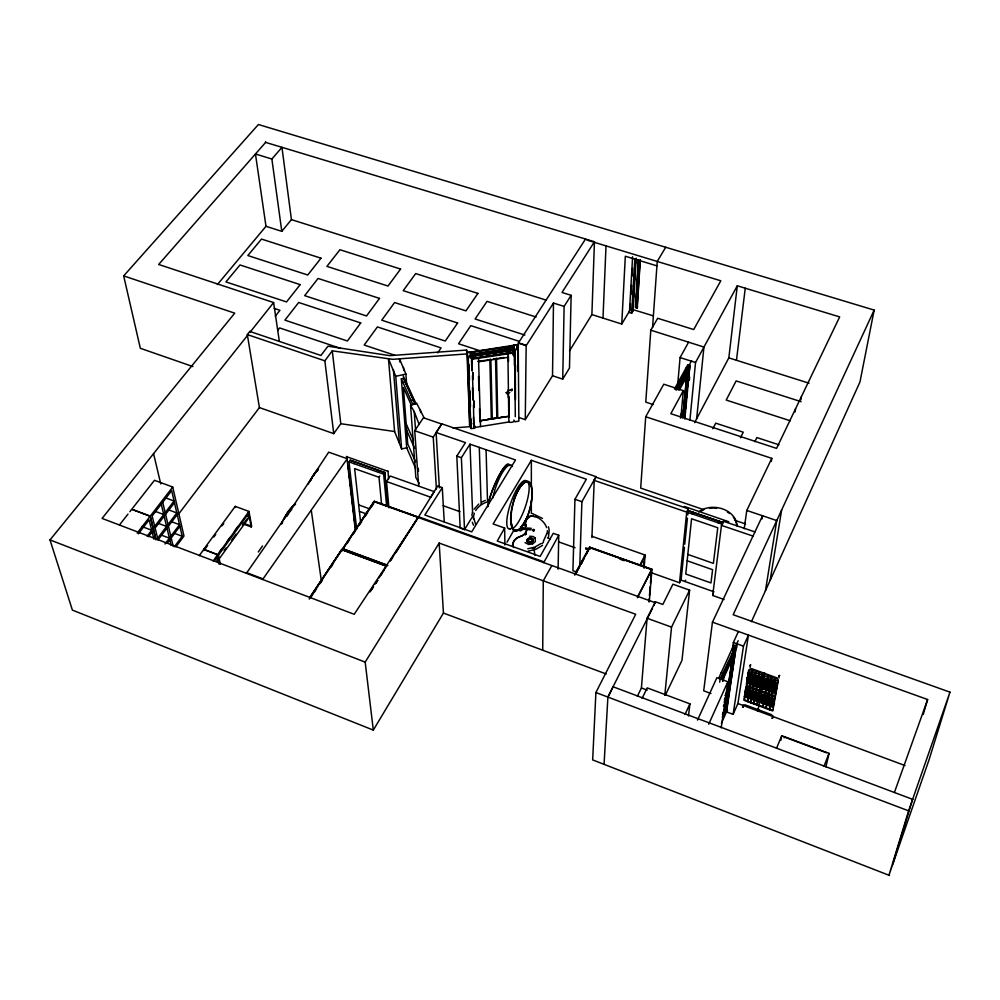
<?xml version="1.0" encoding="UTF-8"?>
<svg xmlns="http://www.w3.org/2000/svg" width="1000" height="1000" viewBox="0 0 1000 1000"><rect width="100%" height="100%" fill="white"/><g stroke="black" fill="none" stroke-linecap="round" stroke-linejoin="round"><path stroke-width="1.5" d="M531.337 513.438L531.337 500.938M531.35 486.875L531.35 460.325L586.35 479.212L574.95 499.288L572.913 570.675L576.9 572.112M534.025 530.575C532.263 529.625 534.188 530.487 534.388 530M533.562 531.038L532.938 530.087M506.175 392.562L507.362 391.938M518.112 370.863L518.325 342.775L526.175 345.325L525.275 419.65L519.012 417.537M533.188 530.075L533.337 530.9L532.825 530.1M507.887 353.375L507.987 357.35L478.562 361.775L478.6 360.875M542.712 650.225L543.288 580.763L551.85 565.588M543.725 562.663L558.737 535.262L553.263 533.325L540.125 556.4L497.262 541.025L504.637 528.038L493.125 523.938L531.35 460.325M552.525 375.763L553.475 303.05L564.113 306.413L562.725 379.113L552.525 375.763L525.275 419.65M526.062 534.163L526.05 532.375L526.05 533.775M558.112 569.175L558.737 535.262M513.538 345.5L513.837 349.025M764.5 673.062C762.95 674.137 763.838 673.363 764.475 674.15M553.475 303.05L526.175 345.65L518.325 343.1L585.525 239.037L594.45 241.75L562 292.462L571.138 295.325L569.475 368.062L562.725 379.113M638.337 259.613L635.475 307.4L637.025 308.3L640.1 260.138M636.512 293.075L635.688 307.188L637.238 307.95L640.312 259.788M585.525 239.037L265.625 142.387L265.5 141.5M511.9 390.412L511.3 389.725M579.8 565.325L581.9 501.725L596.038 476.65L441.825 423.837L436.112 432.512L439.363 487.863M569.513 350.925L591.888 314.587L594.45 241.75M649.3 601.688L651.95 569.3L589.513 547.163L651.938 569.475M591.912 537.537L594.25 479.825M651.612 572.837L679.525 582.75L686.7 512.125L594.225 480.387L596.038 476.65M603 318.1L606.013 245.875M532.975 540.65L532.463 538.938M527.175 540.562L528.112 539.025M751.45 621.638L859.95 382.013L874.163 310.087L258.412 124.513L123.675 275.9L234.737 313.163L50 539.913L72.387 610.1L373.312 730.1L365.175 662.113L439.175 543.075L635.7 614.275L595.9 692.537L592.663 759.9L889.562 875.487M511.125 389.762C509.113 391.075 514.163 389.925 509.9 390.25M591.888 314.587L621.75 324.025L625.325 256.238L656.925 265.863M632.6 256.775L629.425 312.538L631.663 313.238L633.1 310.825L636.188 258.212M604.062 764.338L607.9 697.062L652.525 608.2M630.487 303.812L630.138 309.975L621.75 324.025M631.013 294.562L631.538 285.312M632.075 276.075L632.513 268.375M631.663 313.238L634.812 259.075M633.1 310.825L632.45 310.625L632.913 302.85M633.462 293.512L633.913 285.738M634.462 276.4L634.825 270.175M652.925 315.725L632.737 309.538L633.162 303.325M633.525 297.225L634.15 286.55M634.5 280.45L635.138 269.775M635.487 263.675L635.763 259.113M636.7 290L638.462 260.788M636.538 299.962L636.075 307.587L637.45 306.975L636.938 307.85L637.125 304.8M637.087 290.8L637.463 284.7M638.112 274.012L638.475 267.913M638.45 276.188L638.638 273.137M637.5 292.863L637.688 289.8M638.525 276.062L638.713 273.012M637.487 298.7L638.138 288.012M638.513 281.913L639.075 272.75M639.538 265.125L639.812 260.55M691.612 360.662L675.612 389.725M738.188 640.75L720.125 679.087L719.7 682.15M587 240.1L720.812 280.788L693.713 329.55L657.688 318.275L650.8 330.175L645.775 402.125L653.012 404.5M680.925 417.075L683.35 390.625L663.775 384.212L645.713 416.75L640.688 488.113L703.8 509.688M652.562 327.463L657.237 261.45L665.725 247.237M643.45 564.913L643.675 561.9M644.1 568.237L645.025 556.188A2.062 1.137 -27.7 0 0 645.113 555.037L591.975 536.312M726.663 696.8L726.45 699.5L723.4 706.3M637.362 696.237L641.413 687.962L647.075 618.25L655.362 601.763L662.837 604.438L672.913 584.212L689.613 590.15L681.975 660.337L665.325 695.275M776.237 688.962L776.712 687.9M648.938 601.8L649.188 598.737M649.438 595.662L650.2 586.462M650.45 583.387L651.2 574.188M653.9 605.45L655.362 601.763M677.788 383.5L680.075 357.575L688.6 342.212M678.538 386.138L678.2 389.85L687.138 372.463M683.475 410.037L686.812 374.35L678.475 389.613M683.025 416.55L683.625 415.2A5.75 3.7 27.8 0 0 683.025 416.55L687.962 368.913L685.863 368.237M683.913 407.038L684.762 397.95M685.037 394.925L686.737 376.75M744.613 693.838L745.1 692.9M525.425 534.775L525.425 533.675M684.688 417.975L685.275 411.788M685.575 408.7L686.3 400.962M686.587 397.863L687.325 390.125M687.613 387.038L688.35 379.3M688.637 376.2L689.987 365.475M684.837 419.025L689.912 365.337L687.812 364.675L674.425 389.1M747.125 678.3L747.613 677.237M747.775 677.337L747.312 678.363M689.362 380.15L689.65 377.1M723.037 678.238L732.575 656L732.3 658.925L723.675 677.95L723.25 680.913M689.875 420.412L695.537 362.5L737.288 285.788L839.663 316.913L776.562 448.387L670.825 413.688L683.35 390.625M664.812 695.125L671.538 627.125L689.613 590.15M696.65 418.787L703.962 346.95M684.438 547.263L681.137 579.513L679.525 582.75M684.75 544.188L687.425 518.075M687.738 515L688.363 508.85L596.013 477.212M764.325 673.312L763.888 673.825M521.875 528.275L521.163 529.15M764.963 673.35L763.85 672.738M694.613 422.625L728.838 357.863L737.288 285.788M688.487 715.987L689.925 703.85L647.2 687.875L642.1 698.375M736.475 360.275L745.25 288.212M515.312 421.712L518.875 421.125L518.263 349.087L468.188 356.625L470.925 428.65L474.438 428.2L474.275 427.062M724.112 599.513L712.688 595.45L721.462 525.4L723.475 521.287L754.938 531.912M607.888 697.15L613.1 686.775L697.712 718.6L697.537 720.062L716.888 677.7L727.862 681.75L721.213 727.8M509.9 390.225L512.1 389.2M776.75 520.575L762.55 515.75L712.438 622.225L703.7 690.825L710.95 693.512M708.7 724.212L708.9 722.738L697.712 718.6M722.613 681.237L723.7 673.525L721.25 672.625M744.2 528.8L746.775 510.462L771.787 458.35L645.713 416.75M732.275 650.075L733.375 642.5L738.388 631.475M733.337 648.2L733.775 645.138L736.213 646.012L726.587 711.7L721.4 723.312M725.325 706.062L725.075 708.975L722.65 714.412M725.763 702.975L726.438 698.35M727.65 689.987L732.575 656M727.625 691.112L732.6 656.775M726.65 709.388L736.3 646.188M736.637 647.938L737.087 644.9M752.975 536.075L721.462 525.4M762.075 518.875L762.55 515.75L746.775 510.462M771.325 461.425L771.787 458.35M733.125 714.3L743.475 646.15L748.425 635.163L737.9 703.525L733.125 714.3L725.662 711.637M526.325 525.337C524.963 527.712 526.425 526.038 524.362 525.575M742.962 706.925L743.288 704.875M750.075 667.375L750.4 665.3M752.525 670.825L747.45 701.65L752.288 670.8M765.45 590.737L776.762 520.5M795.05 411.875L795.55 408.837M532.7 530L533.587 530.8M533.675 530.875L534.2 530.2M770.163 580.325L781.625 510.025M750.55 702.775L755.675 671.912L750.763 702.738M800.888 399.725L801.375 396.675M759.05 673.213L753.75 703.975L758.913 673.1M762.087 674.375L756.95 705.163L762.312 674.362M758.125 709.8L764.062 674.837M762.825 707.2L768.138 676.5L762.975 707.35M771.438 677.938L766 708.5L771.5 677.688M769.412 709.638L774.788 678.888L769.388 709.6M747.275 677.65L776.312 688.312L747.35 677.45M778.95 677.9L779.325 675.825M772.575 717.913L772.95 715.875M780.888 740.238L781.762 735.688L829.038 753.35L825.913 766.9M507.013 542.175L513.55 530.8M776.7 688.662L776.875 688.025M547.013 533.15L543.35 541.275M548.513 536.975L549.175 530.075L548.45 526.788M521.55 528.263C522.663 525.212 519.925 530.8 521.875 528.188M758.3 708.637L757.613 710.675M763.637 674.638L764.125 673.562M774.475 703.538L774.362 703.988M774.112 704.175L773.825 704.75M525.288 534.6C527.263 529.925 524.025 535.513 526.062 534.125M471.825 515.363L472.612 512.263M744.725 693.737L773.713 704.05L744.925 693.375M513.475 353.013L473.025 359.075M477.825 357.537L478.525 358.212L480.525 426.575M894.4 792.487L927.625 699.525L712.45 622.15M923.225 714.475L927.625 699.525M908.625 810.837L888.938 875.25L929.2 759.325L950 692.087L908.625 810.837L595.9 692.537M892.825 864.038L912.65 799.275M777.2 683.088L748.213 672.5L777.275 682.875M747.987 674.163L776.925 684.75L748 674.3M776.625 686.45L747.663 676.025L776.55 686.663M746.912 681.012L775.7 691.575L746.95 681.062M775.362 693.312L746.675 682.837M745.125 691.862L773.975 702.513L745.163 691.762M744.688 694.825L773.4 705.575M744.412 696.438L773.162 707.087L744.475 696.513M520.288 528.875L521 528.125A25.587 6.737 -70.8 0 0 523.688 524.288A25.663 6.763 -70.8 0 0 525.737 520.638L526.85 517.525A24.938 8.675 -75.4 0 0 531.2 486.688A24.938 8.675 -75.4 0 0 519.038 489.05A24.938 8.675 -75.4 0 0 511 520.538M758.5 705.275L758.825 704.525M532.75 541.225L532.975 540.525M824.025 766.125L829.038 753.35M525.737 520.638L527.6 516.438L521.688 526.65A24.725 8.6 -75.4 0 1 517.075 530.275L513.763 530.425L511.662 525.062A25.175 8.762 -75.4 0 1 511.15 521.712L511.075 520.45M758.062 709.938L758.337 709.463M523.688 524.288L525.638 520.188M776.525 748.263L781.762 735.688M784.075 737.862L784.412 737.038L826.413 752.725M745.738 688.525L774.587 699.175L745.713 688.4M722.463 714.525L725.05 708.888A3.538 1.887 25.4 0 0 725.425 710.075L722.3 717.087M725.263 695.537L727.8 689.9M725.337 695.638L727.75 690.25M724.362 699.762L728.162 691.312A4.85 2.625 25.4 0 1 727.825 690.462M724.237 702.212L726.912 696.05A6.65 3.575 25.4 0 1 727.65 694.825L725.425 710.075M724.488 701.862L727.65 694.825M709.338 722.788L727.862 681.75M723.2 677.05L722.475 678.037A4.475 2.438 25.5 0 1 723.2 677.05L733 654.075M733.775 645.138L719.038 677.45L721.675 678.35M721.3 678.213L724.8 670.5M728 663.475L729.275 660.675M731.825 655.05L733.737 650.837M721.5 678.363L736.213 646.012M684.987 714.513L689.925 703.85M874.163 310.087L733.175 614.725L949.975 692.15M712.688 595.45L713.238 594.038M728.812 521.75L684.362 506.463M718.363 522.9L719.212 521.175M754.85 441.688L756.875 437.575L778.9 444.787M684.975 581.512L685.625 580.212M350.288 460.2L384.588 472.625L387.713 506.213M740.462 437.75L743.25 432.175L715.725 423.162L712.862 428.688M692.087 513.888L692.962 512.175M686.7 512.125L688.363 508.85M637.475 597.725L651.95 569.3M637.45 597.188L651.575 569.587L589.65 547.638L574.862 574.663M639.7 565.462L645.113 555.05M640.3 565.3L645.025 556.188L644.137 555.875M258.275 552L262.5 546M680.425 418.1L683.975 411.488A4.188 2.712 27.9 0 1 683.625 410.075L684.087 410.225M682.212 417.837L683.625 415.2M680.525 415.525L683.5 409.85M680.788 415.35L683.625 410.075L683.975 411.488M679.438 390.037L686.575 376.95M574.55 574.663L589.513 547.163M575.037 574.75L584.462 557.537L580.938 564.188M588.8 549.587L585.9 554.888L587.463 552.275M575.862 573.462L579.487 566.838M676.363 389.675L679.812 383.363M687.675 369L689 366.587M581.087 564.25L582.537 561.6M676.538 389.787L689.912 365.337M525.8 526.075L526.325 525.3M637.025 308.3L637.4 307.438M524.362 522.625L523.038 524.8M373.312 730.1L443.438 613.062L439.175 543.075M436.112 432.512L465.45 442.612L456.812 456.112L460.163 528.05L464.513 529.612L472.725 516.237M564.113 306.413L571.138 295.325M247.463 335.475L102.088 518.425L354.188 614.288L418.162 517.487L437.675 486.012L442.287 487.638L424.837 515.025L471.725 531.862L515.525 459.95L469.988 444.175L461.375 457.7L464.513 529.612M370.012 591.912L373.3 586.788M374.95 584.212L377.413 580.363M379.05 577.8L382.337 572.675M383.975 570.1L386.438 566.25L342.025 549.825L309.188 599.075M371.075 590.55L373.562 586.675M376.037 582.788L377.7 580.2M381.012 575.025L384.325 569.85M434.387 491.688L390.175 476.012L386.512 481.512L430.825 497.262L434.363 491.188M376.062 582.962L377.713 580.375M389.988 561.287L418.038 517.45M390.95 560.075L392.612 557.475M395.95 552.45L418.4 517.163L374.263 501.287L342.713 548.837L387.638 565.462M521.737 527.087L521.625 527.788M436.4 489.15L433.25 437.137L441.825 423.837M309.625 597.75L341.887 549.35L386.825 566.138M309.65 597.913L341.887 549.35M342.713 548.837L374.263 501.287M343.088 548.737L374.4 501.75L655.288 602.7M314.05 592.575L316.6 588.75M320 583.65L322.537 579.825M331.037 567.075L332.738 564.525M341.938 551.087L343.638 548.525M347.075 543.525L349.6 539.575M353.062 534.525L355.562 530.625L355.037 526.025M359.062 525.525L361.625 521.675M365.062 516.525L367.625 512.675M371.05 507.525L373.625 503.675M344.325 550.438L386.362 565.737M386.65 506.2L383.65 474.15L384.762 472.375M418.675 485.863L414.712 430.737L423.413 417.775L441.838 424.087M388.587 479.038L388.025 471.087M381.613 504.45L378.988 477.275L379.837 476M378.5 472.325L379.625 470.675M437.7 352.875L441.087 347.925L377.4 326.925L364.2 345.05L394.825 355.275M311.038 596.987L312.787 594.45M354.062 463.663L355.2 462.025M356.7 529.163L348.975 461.863L350.112 460.225L384.762 472.488L387.875 506.075M355.05 527.775L346.725 456.4M262.638 579.475L347.25 458.738L328.688 452.163L294.337 504.3L246.4 573.312M259.413 407.587L333.75 433.638L340.8 423.713L332.262 350.85L392.738 359.325L467.025 353.9L466.613 350.05L389.75 355.65L327.975 346.2L320.925 355.462L249.825 331.438L247.325 334.588L259.413 407.587L178.863 513.75M243.05 523.913L251.213 526.95L251.688 526.287L249.175 512.587A2.062 1.3 -19.1 0 0 248.962 511.425L235.225 506.362L203.725 549.3A2.112 1.3 -18 0 0 203.975 550.45L207.575 545.538M224.15 550.575L225.975 548.05M231.462 540.462L236.038 534.138M242.438 525.288L247.013 518.962M218.562 559.738L248.738 518L247.8 512.913M219.288 552.238L221.962 548.55M227.3 541.175L229.975 537.487M234.425 531.35L238 526.425M213.2 561L248.962 511.438M214.35 560.9L249.175 512.587M199.213 555.688L203.787 549.462L217.738 554.75L219.5 563.288M213.875 536.95L215.675 534.5M221.962 525.913L223.762 523.462M333.75 433.638L324.85 360.838L332.262 350.85M174.425 546.675L182.213 536.275L171.675 490.625L152.137 515.962L158.05 539.862L177.213 514.625M175.863 546.875L183.975 536.038L172.725 487.038L154.475 480.288L132.75 508.025M164.963 544.038L179.537 524.7L171.3 521.6M167.125 543.325L179.925 526.35M474.125 509.2L478.762 504.062M157.637 538.2L176.825 512.95L168.525 509.85M148.463 536.712L152.125 531.925M155.113 528.013L174.462 502.713M147.113 536.225L151.7 530.237L141.838 526.512M154.7 526.325L174.075 501.025L165.712 497.912M137.2 533.05L172.725 487.038M138.363 533.825L149.113 519.888L153.938 539.2M527.612 539.587C525.55 542.075 531.487 544.4 532.75 541.075M277.7 330.35L279.6 327.938L340.85 348.475M119.588 524.812L128 514.087M129.863 511.7L131.738 509.312L150.162 516.263L156.05 539.9L150.238 516.175L131.8 509.225M275.262 316.238L279.938 310.3L274.15 308.375M265.625 142.387L158.675 264.462L273.625 302.562L249.963 332.337L249.825 331.438M521.388 528.6L521.45 528.525A1.538 1.212 -0.6 0 1 520.975 530.462A1.538 1.212 -0.6 0 1 518.812 529.475A1.638 1.288 -0.6 0 0 521.013 530.538A1.638 1.288 -0.6 0 0 521.55 528.488M281.788 231.337L291.425 219.625L281.95 147.35L271.875 159.025L281.788 231.337L265.988 226.3L255.463 153.988L271.875 159.025M217.413 284.55L265.988 226.3M726.825 711.825L727.113 710.85A2.225 1.863 11.8 0 0 727.513 710.25M774.137 703.612L773.662 704.675M744.8 694.013L745.275 693.025M532.888 529.663L533.812 529.4M514.6 350.075L513.95 350.262L513.438 348.137L471.062 355.012M514.012 356.075L513.862 353L514.688 352.3M532.35 541.587L528.962 542.45L527.288 540.812M758.688 709.75L757.788 709.425M496.85 418.15L495.525 358.537M542.575 545.388L535.95 549.263L528.062 551.175M541.062 543.5L535.013 547.025L527.788 548.775M475.15 427.725L474.525 427.812M471.938 356.5L472.788 359.188M532.775 543.775L535.35 541.587L535.075 537.962M533.15 529.612L534.125 529.812M511.613 390.825L512.112 389.2M481.838 502.013L485.3 500.387M509.825 392.463L507.075 393.638M403.638 378.3L415.112 403.688M515.112 421.463L514.55 421.55M419.363 483.625L415.838 477.5L410.55 405.412L416.688 403.288L424.2 418.038M534.75 547.762L532.487 548.475L534.95 547.7M490.812 359.513L478.025 361.438M532.55 543.9L528.65 544.462L525.025 542.612M416.075 403.738L403.237 376.012M411.112 400.55L413.288 399.963M401.337 378.8L403.488 378.225L415.012 403.762L412.825 404.363L401.337 378.8L406.7 447.85L415.513 468.062M403.013 382.525L405.175 381.95M529.05 538.525L531 538.288M401.625 448.963L395.75 376.287L388.462 358.725L394.6 431.525L401.625 448.963L407.175 447.7M395.75 376.287L405.9 374.087L399.525 358.837L399.762 361.925M487.75 419.25L498.2 417.612M501.188 417.15L504.175 416.675M471.9 423.738L469.675 424.525L467.413 352.587M509.3 421.512C507.262 422.9 516.075 422.762 513.875 420.025M470.838 428.338L470.938 418.913M473.5 404.775L473.888 427.938L473.512 416.912M471.488 356.3L471.012 354.513L471.488 356.3L518.263 349.087M470.662 354.675L513.938 348.062L514.587 349.975L468.188 356.625M486.688 354.562L489.75 354.1M506.55 351.575L509.6 351.112M494 354.888L497 354.425M507.525 352.837L510.538 352.388M472.038 358.625L514.538 352.212M493.888 358.938L496.562 358.525M493.137 359.137L504.188 357.488M452.863 427.987L469.775 426.688L466.962 352.65L517.212 344.725L513.538 345.275L513.663 351.188M470.675 354.787L470.988 356.587M513.837 348.812L513.787 348.088M513.612 347.825L470.763 354.475L471.012 355.475L513.837 348.925M515.875 530.413L517.075 530.275M529.612 536.213L533.188 536.525L535.013 537.888M757.05 710.387L758.225 710.837M758.1 710.962L757.025 710.537M521.675 527.712L531.25 528.3M520.962 529.15L531.237 529.837M722.65 677.862L723.675 677.95M531.325 538.337L530.562 538.3M340.8 423.713L394.6 431.525M636.675 306.588L637.525 306.863M650.8 330.175L703.95 347.062M291.425 219.625L546.1 300.113M728.838 357.863L809.05 383.212M532.2 513.475L542.463 518.425M535.013 516.85L533.312 516.312A3.975 3.088 -0.1 0 0 529.888 516.613A11.338 8.85 0.1 0 0 525.788 525.675M680.075 357.575L695.537 362.5M536.112 317.025L487.038 301.363L475.1 318.975L524.888 335.062M801.125 401.675L736.137 380.913L726.2 400.075L790.375 420.812M687.5 373.875L687.013 373.713A3.812 2.525 28.2 0 1 687.613 372.625M519.275 341.362L470.8 325.65L458.537 343.75L480.75 351.025M247.325 334.588L324.85 360.838M734.613 520.225L744.887 523.737M687.487 510.3L723.35 522.587M687.55 510.513L723.175 522.725M687.987 512.475L722.5 524.325M414.712 430.737L433.25 437.137M456.812 456.112L461.375 457.7M192.963 366.575L140.325 348.288L123.675 275.9M687.825 554.425L713.388 563.375L717.763 527.762L691.575 518.763L685.763 574.025L710.975 582.938L712.6 569.7L687.163 560.775M574.95 499.288L581.9 501.725M346.35 456.6L387.887 471.3M348.975 461.863L383.65 474.15M681.062 580.125L714.013 591.812M619.925 559.188L624.263 560.725M585.65 547.837L589.975 549.362M585.612 548.975L588.488 550M378.988 477.275L354.613 468.625L360.562 521.85M547.362 537.875L550.288 538.913M559.025 542.025L575.062 547.725M443.15 505.7L459.975 511.7M418.088 516.613L543.725 561.788M374.288 501.463L418.4 517.163M358.675 504.9L369.875 508.95M733.375 642.5L743.475 646.15M359.387 511.362L366.362 513.888M647.075 618.25L671.538 627.125M731.637 649.85L734.062 650.725L723.988 716.125M733.375 655.475L732.825 655.275A4.425 2.462 25.4 0 1 733.55 654.275M751.263 668.5L777.525 678.088M776.038 689.725L747.175 679.225L775.962 689.938M746.65 682.712L775.4 693.263M745.45 690.062L774.325 700.7M745.375 690.263L774.25 700.913M744.712 694.75L773.475 705.375M342.688 548.675L387.625 565.288M248.738 518L247.45 515.15M757.688 709.338L758.8 710.088L757.588 709.475M744.725 704.712L771.725 714.725M737.9 703.525L904.975 765.525M243.525 523.25L250.325 525.788M443.438 613.062L606.15 673.962M641.413 687.962L647.225 690.138M155.325 511.388L163.725 514.538M708.9 722.738L912.625 799.338M158.238 523.3L166.575 526.45M174.025 533.175L182.213 536.275M203.725 549.3L217.712 554.725M161.1 535.025L169.387 538.162M216.8 560.975L217.625 561.287L216.562 556.237M246.25 572.513L262.488 578.688M50 539.913L365.175 662.113M506.85 393.562L506.213 392.663M535.188 516.5L536.388 517.087M537.337 517.537L538.3 518M531.962 538.587L532.837 539.538M514.012 530.625L513.525 530.225A25.95 9.038 -75.4 0 1 510.938 523.45L510.688 519.55M471.062 354.875L470.538 351.7L466.962 352.65M355.275 527.938L355.288 527.962A1.575 1.212 -7.4 0 0 356 528.188M410.55 405.412L414.225 411.587L419.075 424.237M527.013 517.888L526.388 519.325L526.625 518.425M411.463 405.5L403.387 387.488L407.725 443.9L415.562 461.8M406.188 423.862L413.5 440.425M406.688 430.35L414.575 448.275M475.525 523.962L473.875 518.513M472.3 522.275L473.562 525.275M511.712 525.275L510.7 519.8M516.875 345.075L516.938 349.738M517.812 349.162L518 371.062M514.212 345.55L514.25 350.15M515.138 349.637L515.5 399.55M470.662 351.95L470.737 354.363M514.538 351.9L472.05 358.375M509.137 416.238L479.812 420.812L508.75 416.337L508.925 421.975L475.575 427.35L475.05 426.1M497.738 418.125L496.525 358.387M491.3 419.125L489.837 359.4M511.662 525.062L511.912 526.025A25.125 8.75 -75.4 0 0 512.925 528.375L513.337 528.962A24.938 8.675 -75.4 0 0 515.775 530.413M470.125 352.175L470.325 358.225M474.125 427.075L474.312 427.788M204 550.462L203.8 549.562M471.987 356.2L472.325 371.025M235.45 507.512L235.238 506.4M162.7 502.275L173.225 546.413M161.238 504.162L171.137 545.462M153.575 453.638L160.75 483.95M217.475 556.587L219.062 564.138M218.412 555.037L220.312 564.1M219.562 563.45L217.975 555.9A2.112 1.3 -18.3 0 0 217.738 554.75M248.7 513.25L251.213 526.95M273.625 302.562L279.288 340.988M311.3 510.5L321.488 581.775M534.913 555.237L534.25 550.625M348.137 466.388L348.488 469.438M349.025 474.025L349.55 478.612M350.087 483.212L350.438 486.262M350.962 490.85L351.5 495.438M352.025 500.025L352.562 504.613M353.088 509.212L353.45 512.263M353.975 516.85L354.5 521.438M469.5 424.137L469.775 426.688M386.512 481.512L388.95 507.825M393.4 369.575L399.35 442.3M403.512 367.388L403.75 370.487M405.9 374.087L406.7 384.913M414.225 411.587L415.538 429.988M418.263 468.3L418.488 471.362M420.375 409.45L420.575 412.512M442.287 487.638L444.237 521.875M480.513 422.312L480.275 420.412M466.613 350.05L466.725 353.15M469.988 444.175L472.6 513.162M468.925 364.35L469.513 380.012M469.9 390.85L470.487 406.512M473.013 372.725L473.3 379.225L472.938 372.95M474 401.15L474.212 407.375M473.9 400.975L474.188 407.45M472.488 375.637L473.338 400.175M471.475 359.338L471.875 370.625M472.475 387.6L472.912 399.938M479.288 447.375L481.112 504.075M478.5 376.488L478.938 390.538M479.513 408.925L479.913 421.45M486.075 449.812L487.488 500.35M490.838 359.25L492.3 419.125M504.637 528.038L504.925 545.025M507.95 356.55L508.775 417.013M508.188 389.8L508.288 397.55M508.438 356.4L508.5 361.438M508.963 396.675L509.237 416.863M512.913 351.775L512.788 354.913M514.513 349.65L515.312 416.75M514.475 352.912L514.475 365.425M513.938 348.062L513.962 351.15M517.35 345.087L517.388 349.675M517.5 364.975L517.55 371.087M700.612 511.35A22.212 17.163 7.6 0 1 702.95 510.163M709.55 508.387A22.212 17.163 7.6 0 1 712.387 508.162M713.825 508.162A22.212 17.163 7.6 0 1 716.688 508.375M727.362 512A22.212 17.163 7.6 0 1 729.613 513.525M733.3 517.15A22.212 17.163 7.6 0 1 735.263 520.262M735.75 521.35A22.212 17.163 7.6 0 1 736.762 525.825M698.6 511.925A22.225 17.163 7.6 0 1 722.425 508.85A22.225 17.163 7.6 0 1 736.875 524.987M745.5 524.45A3.638 2.8 8.9 0 1 745.375 522.288M775.163 697.65A2.212 1.2 24.6 0 0 775.163 697.312L746.15 686.525A2.2 1.2 25.1 0 0 745.975 686.912L743.913 699.95A2.175 1.175 25.1 0 0 743.925 700.288L772.7 710.938A2.188 1.175 24.6 0 0 772.812 710.65L778.3 680.4A1.7 0.938 24.5 0 0 776.838 678.812L750.987 669.388A1.688 0.938 25.1 0 0 749.2 669.762L744.575 698.888A1.663 0.9 25.1 0 0 746.025 700.425L771.275 709.762A1.663 0.9 24.6 0 0 773.05 709.425M356 528.212A2.062 1.6 -7.5 0 1 356.9 528.513M286.75 516.538A26.125 9.8 -69.1 0 1 291.825 509.325M281.4 523.513A26.225 7.388 -65.7 0 1 294.225 504.913M294.925 504.425A26.225 7.388 -65.7 0 1 295.6 504.038M281.887 523.75A25.288 9.5 -69.1 0 1 282.538 522.212M284.688 517.8A25.288 9.5 -69.1 0 1 291.2 508.55M292.025 507.738A25.288 9.5 -69.1 0 1 292.85 507.025M281.6 523.65A25.4 7.15 -65.7 0 1 282.325 522.137M283.837 519.188A25.4 7.15 -65.7 0 1 292.575 506.875M294.012 505.637A25.4 7.15 -65.7 0 1 294.7 505.175M308.312 484A25.65 7.125 -66.1 0 1 318.512 468.812M312.275 477.35A24.737 9.175 -69.7 0 0 310.05 481.375A24.838 6.9 -66.1 0 1 312.25 477.337M313.05 476.125A24.737 9.175 -69.7 0 1 316.238 471.925M317.038 471.075A24.737 9.175 -69.7 0 1 317.838 470.312M313.025 476.112A24.838 6.9 -66.1 0 1 317.625 470.2M526.663 530.588A9.637 7.538 -0.7 0 1 520.5 536.438A11.45 9.025 -0.4 0 0 513.038 545.388M526.525 530.487A9.862 7.713 -0.7 0 1 520.212 536.475A11.725 9.237 -0.4 0 0 512.575 545.625A4.138 3.262 -0.8 0 0 512.9 546.475M513.837 547.513A4.138 3.262 -0.8 0 1 513.5 547.238M533.325 515.9A4.062 3.162 -0.1 0 0 529.825 516.2A11.6 9.05 0.2 0 0 527.4 518.175M525.625 525.462A11.6 9.05 0.2 0 1 525.487 524.925M525.375 524.388A11.6 9.05 0.2 0 1 527.013 518.625M543.575 542.05A22.587 17.688 -0.4 0 1 542.025 543.65M539.288 518.612A22.587 17.688 -0.4 0 1 541.138 519.963M541.987 520.7A22.587 17.688 -0.4 0 1 546.663 527.675M547.312 530.625A22.587 17.688 -0.4 0 1 547.325 533.612M521.475 528.125A1.538 1.212 -0.6 0 1 521.237 529.925A1.538 1.212 -0.6 0 1 518.975 529.513M521.862 525.525A1.55 1.212 -0.6 0 1 520.462 526.85A1.65 1.288 -0.6 0 0 521.975 525.525M510.65 528.862A25.638 6.85 -70.8 0 1 510.763 502.975A25.638 6.85 -70.8 0 1 526.888 481.425M510.613 519.637A25.75 8.963 -75.4 0 1 526.438 481.238A25.75 8.963 -75.4 0 1 527.562 516.375M520.2 528.862A25.75 8.963 -75.4 0 1 513.9 530.625M515.438 495.988A24.825 6.612 -70.8 0 1 528.987 491.012A24.825 6.612 -70.8 0 1 512.35 528.612M510.513 528.65A24.825 6.612 -70.8 0 1 510.138 528.4M513.6 500.45A24.825 6.612 -70.8 0 1 514.812 497.45M492.812 497.95A25.612 7.113 -70.9 0 1 502.738 472A25.612 7.113 -70.9 0 1 512.475 466.525M487.738 506.775A25.688 4.775 -67.1 0 1 498.475 476.562A25.688 4.775 -67.1 0 1 509.312 465.262M508.413 465.15A24.787 6.9 -70.9 0 1 509.725 465.5M495.725 483.35A24.787 6.9 -70.9 0 1 506.225 466.1M507.375 465.425A24.787 6.9 -70.9 0 1 507.912 465.238M508.675 465.175A24.875 4.625 -67.1 0 1 508.85 465.525M488.088 506.175A24.875 4.625 -67.1 0 1 496.4 481.125A24.875 4.625 -67.1 0 1 507.537 464.725M473.562 519.1A22.35 17.375 -1.6 0 1 474.387 513.275M475.725 510.513A22.35 17.375 -1.6 0 1 476.938 508.787M477.638 507.975A22.35 17.375 -1.6 0 1 489.675 501.188M772.15 718.225L772.913 717.4L772.15 718.225M742.537 707.225L743.325 706.438L742.55 707.163M778.9 676.15L779.712 675.362L778.913 676.087M749.975 665.612L750.725 664.762L749.987 665.55M748.575 670.725L746.338 684.825A2.475 1.35 25.1 0 0 746.35 685.188L775.163 695.788A2.487 1.363 24.6 0 0 775.288 695.462L777.825 681.413A2.512 1.388 24.5 0 0 777.825 681.038L748.688 670.4A2.5 1.375 25.1 0 0 748.575 670.725M457.625 323L445.25 341.037L381.737 320.188L394.6 302.538L457.625 323M477.925 293.4L465.95 310.863L403.237 290.663L415.688 273.575L477.925 293.4M360.725 322.938L347.4 341L284.9 320.138L298.688 302.475L360.725 322.938M400.575 269.05L388.013 286.05L326.925 266.375L339.925 249.725L400.575 269.05M379.5 298.4L366.538 315.975L304.662 295.65L318.087 278.45L379.5 298.4M300.175 284.625L286.525 301.938L225.938 281.913L240.012 264.962L300.175 284.625M321 258.188L307.762 275L247.825 255.538L261.5 239.075L321 258.188M513.6 345.9L470.725 352.337L513.612 345.962M528.725 542.788A3.188 2.387 -9.6 0 0 533.188 540.05A3.188 2.387 -9.6 0 0 528.2 538.688A3.188 2.387 -9.6 0 0 528.725 542.788M528.725 542.587A3.188 2.387 -9.6 0 0 533.188 539.85A3.188 2.387 -9.6 0 0 528.2 538.475A3.188 2.387 -9.6 0 0 528.725 542.587M529.312 542.375A2.013 1.512 -9.6 0 0 532.125 540.638A2.013 1.512 -9.6 0 0 528.987 539.775A2.013 1.512 -9.6 0 0 529.312 542.375"/></g></svg>
